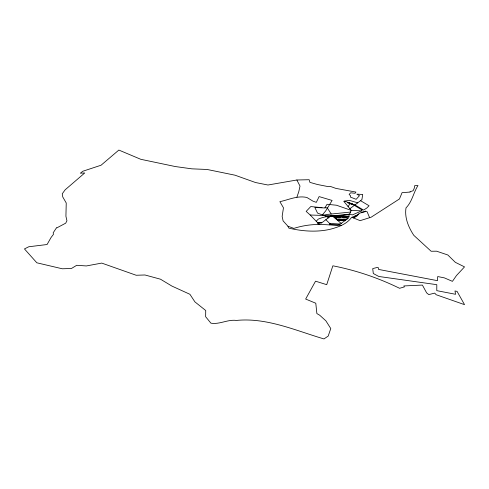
<?xml version="1.0" encoding="UTF-8"?>
<svg xmlns="http://www.w3.org/2000/svg" width="489" height="489" viewBox="0 0 489 489"><rect width="100%" height="100%" fill="white"/><g stroke="black" fill="none" stroke-linecap="round" stroke-linejoin="round"><path stroke-width="0.73" d="M296.909 197.134L298.797 191.627L300.008 186.083L296.854 179.995L267.954 185.007L255.539 182.531L235.044 175.203L207.165 169.475L191.822 168.833L175.294 166.547L140.795 159.304L118.858 150.068L101.064 165.227L82.806 171.254L80.337 173.198L84.731 172.972L65.165 189.799L62.25 193.797L62.751 196.933L66.235 202.984L65.923 216.266L66.938 220.79L65.685 223.18L56.822 227.88L56.608 227.623L53.197 232.788L53.435 234.396L51.088 237.458L47.072 244.524L28.796 246.756L24.45 248.919L36.834 262.795L62.286 268.779L71.455 268.485L76.706 265.301L86.37 265.943L101.743 263.094L136.193 275.258L144.952 274.983L160.471 279.195L171.902 286.077L189.909 294.28L194.903 301.872L205.728 310.521L205.637 316.725L210.918 323.18C219.518 324.702 227.727 319.231 236.474 320.429C266.756 317.392 295.588 330.564 323.987 338.932L328.211 336.059L330.772 328.541L325.863 320.808L319.635 315.167L316.872 313.565L315.79 303.235L305.656 299.048L315.546 281.175L326.725 284.684L332.844 265.808C356.035 270.331 378.376 277.929 399.599 288.302L404.427 286.878L403.835 285.937L422.41 285.075L426.634 292.874L428.774 294.598L434.703 293.113L436.188 294.739L464.55 304.659L457.062 291.383L454.978 290.973L455.577 294.292L436.769 290.649L436.805 284.677L378.804 276.474L373.315 273.522L372.704 268.602L376.952 267.514L378.419 267.721L378.504 269.415L437.478 280.668L437.704 276.554L444.391 277.88L452.429 281.358L456.457 275.551L464.526 266.884L455.351 262.342L447.832 254.983L436.598 251.193L431.133 251.254L413.798 235.331C408.517 227.287 404.415 217.684 406.011 207.88C412.148 201.774 413.394 192.733 417.985 185.533L414.611 185.698L414.458 187.758L413.119 190.722L410.002 191.767L410.228 192.061L402.08 192.66L399.446 198.962L371.102 217.232L360.118 220.655L351.664 217.214C346.964 224.207 338.003 227.232 330.118 229.292C316.609 232.391 302.306 231.279 288.877 228.155L287.954 226.242L283.1 220.887L282.141 216.425L283.467 207.813L279.879 201.664C288.81 199.775 297.373 195.38 306.872 197.464L312.978 201.15L316.322 202.36L319.103 196.59L332.117 200.447L325.705 210.887L322.367 214.909L317.532 213.082L314.861 207.501L324.849 207.953L327.049 204.286L336.481 205.227L351.243 210.374L361.646 210.881L352.416 214.891L349.568 214.335L348.724 216.144C338.51 216.272 327.868 214.793 318.223 219.139L316.255 221.26M349.568 214.335L351.243 210.374L343.755 201.266L349.232 200.319L357.74 202.837L361.909 199.634L362.697 194.451L356.817 194.157L359.482 195.673L356.157 199.31L350.368 197.073L350.644 195.881L349.128 194.396L350.68 192.788L355.063 193.296L355.931 192.085L335.949 188.412L330.375 186.425L327.441 186.474L317.392 184.487L309.91 182.373L309.176 179.714L296.854 179.995M357.74 202.837L354.935 204.909L347.838 202.299L347.575 202.752L354.446 205.282L349.849 208.748M348.04 206.547L350.252 203.497M353.492 217.96C356.872 214.934 362.373 210.472 367.08 211.658L369.556 217.532M358.773 214.048L356.695 216.248L353.938 217.752M322.74 214.573L322.367 214.909L328.865 217.422L321.707 222.837L317.771 222.85L321.707 222.837M361.414 210.863L362.294 210.111L354.36 205.398M328.04 218.057L330.607 216.077L336.09 215.57L330.35 215.796M365.625 211.04L364.378 211.933L361.524 212.807M341.12 223.381L348.101 218.455L349.262 216.401L332.789 216.095L341.267 223.504L340.442 224.084L329.592 223.406L325.863 219.695M352.514 217.562L352.416 217.043L355.845 215.533M354.935 204.909L363.553 210.081L366.781 208.045L369.079 205.771L360.546 200.673M350.546 212.055L326.866 214.475L323.712 215.166L322.703 214.61M319.916 222.941L317.85 223.051L318.217 224.237L341.56 225.6M319.849 224.445C311.035 224.402 302.275 225.704 293.865 228.387L287.954 226.242M335.13 216.988L339.274 217L338.987 216.376M347.111 217.024L342.587 217.006L342.3 216.389M340.344 217.428L336.188 217.416L335.595 216.101M342.422 217.434L346.56 217.446L345.943 216.138M336.67 219.09L340.24 219.103L340.637 219.964M346.512 219.115L343.565 219.109L343.969 219.971M333.449 215.82L310.197 215.001L306.169 211.401L310.766 206.554L322.049 207.672M324.953 207.776L327.233 207.856L331.218 213.968M326.848 216.651L328.865 217.422M347.746 202.44L352.887 204.286L344.727 201.113M332.043 215.441L332.465 215.814M332.789 216.095L338.162 220.796M310.197 215.001L317.954 223.045M339.604 224.035L339.959 224.414L337.251 224.836L330.827 224.64L329.592 223.406L330.527 224.341L329.341 224.787M344.91 216.132L345.527 217.44M343.877 216.132L344.488 217.44M342.844 216.126L343.455 217.434M341.811 216.126L342.538 217.691L340.466 217.684L339.739 216.12M343.278 219.268L343.889 220.588M342.239 219.268L342.85 220.588M341.194 219.268L341.805 220.588M338.706 216.114L339.305 217.422M340.155 219.261L340.766 220.582M337.667 216.107L338.272 217.422M339.115 219.261L339.721 220.582M336.634 216.107L337.233 217.416M347.703 218.277L345.295 219.971L337.661 219.958L335.699 218.241L334.843 216.364L346.817 216.401L347.703 218.277M349.635 214.17L343.034 215.221L334.372 215.735L349.635 214.17M344.928 220.594L338.675 220.582L338.07 219.255L344.311 219.274L344.928 220.594"/></g></svg>
